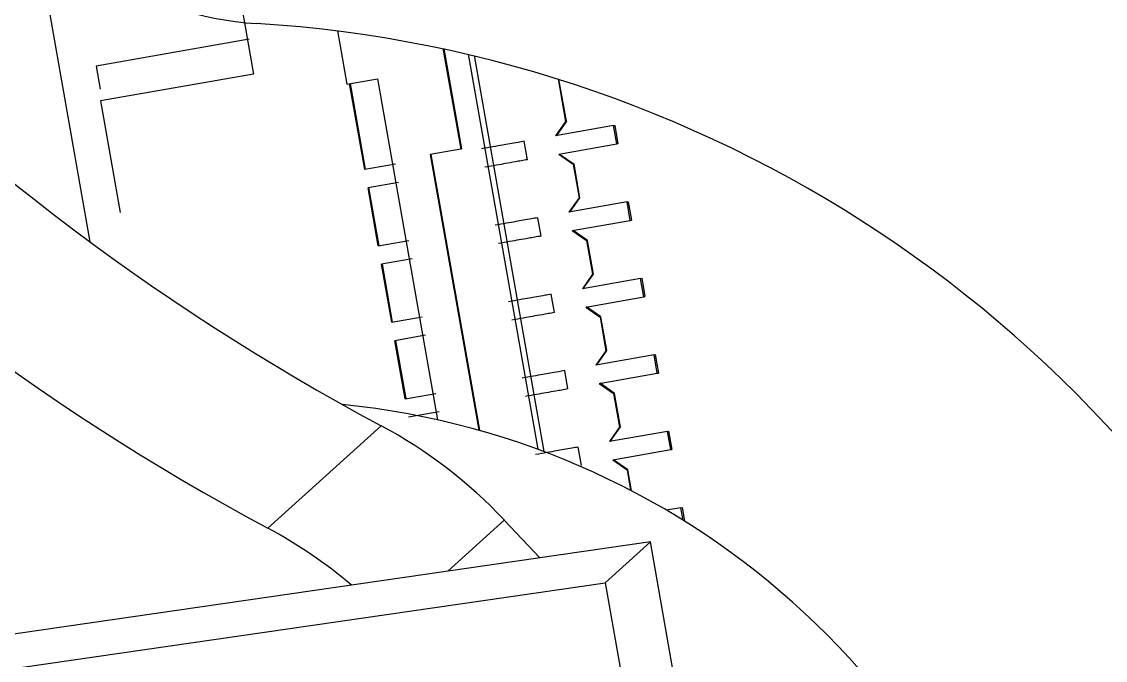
# Model space of a CAD drawing. Header units: millimetres. Extents: x -294 to 2792, y 5 to 1659.
# Drawn here: x 715.526 to 716.922, y 563.897 to 564.72 of the extents above; entities that cross this region are included whole.
import ezdxf

# ---------------------------------------------------------------- set-up
doc = ezdxf.new("R2010")
doc.units = ezdxf.units.MM
doc.layers.get('0').update_dxf_attribs({"lineweight": 18})

msp = doc.modelspace()

# ---------------------------------------------------------------- linework, layer by layer
at = {"color": 7, "linetype": 'Continuous', "lineweight": 25}
for p, q in [((715.6147, 564.4363), (715.5539, 564.7813)), ((715.8089, 564.7433), (715.8249, 564.6527)), ((715.933, 564.7084), (715.9451, 564.6397)), ((715.8193, 564.6974), (715.6224, 564.6627)), ((716.0689, 564.6856), (716.0918, 564.5559)), ((716.0701, 564.6854), (716.0929, 564.5561)), ((716.1916, 564.1692), (716.1018, 564.6783)), ((716.109, 564.6766), (716.1989, 564.1664)), ((715.6224, 564.6627), (715.6276, 564.6332)), ((715.8249, 564.6527), (715.628, 564.618)), ((715.9451, 564.6397), (715.9845, 564.6466)), ((715.9683, 564.5297), (715.9488, 564.6403)), ((715.9694, 564.5299), (715.9499, 564.6405)), ((715.9845, 564.6466), (716.0619, 564.2073)), ((716.2172, 564.6466), (716.2269, 564.5916)), ((716.228, 564.5918), (716.2184, 564.6462)), ((715.628, 564.618), (715.6534, 564.4742)), ((716.2269, 564.5916), (716.214, 564.5731)), ((716.2888, 564.5862), (716.214, 564.5731)), ((716.228, 564.5918), (716.2151, 564.5733)), ((716.2269, 564.5916), (716.228, 564.5918)), ((716.2888, 564.5862), (716.2902, 564.5865)), ((716.2929, 564.5626), (716.2888, 564.5862)), ((716.2902, 564.5865), (716.2944, 564.5629)), ((716.1779, 564.5423), (716.1738, 564.566)), ((716.0918, 564.5559), (716.0524, 564.5489)), ((716.0929, 564.5561), (716.0918, 564.5559)), ((716.2181, 564.5494), (716.2929, 564.5626)), ((716.2944, 564.5629), (716.2929, 564.5626)), ((716.0524, 564.5489), (716.115, 564.194)), ((716.0535, 564.5491), (716.1162, 564.1936)), ((716.2181, 564.5494), (716.2367, 564.5364)), ((716.2192, 564.5496), (716.2378, 564.5366)), ((716.0077, 564.5367), (715.9683, 564.5297)), ((716.2378, 564.5366), (716.2367, 564.5364)), ((716.2367, 564.5364), (716.2443, 564.4931)), ((716.2454, 564.4933), (716.2378, 564.5366)), ((716.0118, 564.513), (715.9725, 564.5061)), ((715.9857, 564.4313), (715.9725, 564.5061)), ((715.9868, 564.4315), (715.9736, 564.5063)), ((716.2443, 564.4931), (716.2313, 564.4746)), ((716.3061, 564.4878), (716.2313, 564.4746)), ((716.2324, 564.4748), (716.2454, 564.4933)), ((716.2443, 564.4931), (716.2454, 564.4933)), ((716.3061, 564.4878), (716.3076, 564.488)), ((716.3103, 564.4641), (716.3061, 564.4878)), ((716.3076, 564.488), (716.3118, 564.4644)), ((716.1953, 564.4439), (716.1911, 564.4675)), ((716.2355, 564.4509), (716.3103, 564.4641)), ((716.3103, 564.4641), (716.3118, 564.4644)), ((716.2355, 564.4509), (716.254, 564.438)), ((716.2551, 564.4382), (716.2366, 564.4511)), ((715.9857, 564.4313), (716.025, 564.4382)), ((716.2551, 564.4382), (716.254, 564.438)), ((716.254, 564.438), (716.2617, 564.3946)), ((716.2628, 564.3948), (716.2551, 564.4382)), ((716.0292, 564.4146), (715.9898, 564.4076)), ((716.003, 564.3328), (715.9898, 564.4076)), ((716.0041, 564.333), (715.9909, 564.4078)), ((716.2617, 564.3946), (716.2487, 564.3761)), ((716.3235, 564.3893), (716.2487, 564.3761)), ((716.2498, 564.3763), (716.2628, 564.3948)), ((716.2617, 564.3946), (716.2628, 564.3948)), ((716.3235, 564.3893), (716.325, 564.3895)), ((716.3277, 564.3656), (716.3235, 564.3893)), ((716.325, 564.3895), (716.3291, 564.3659)), ((716.2127, 564.3454), (716.2085, 564.369)), ((716.2529, 564.3525), (716.3277, 564.3656)), ((716.3277, 564.3656), (716.3291, 564.3659)), ((716.2529, 564.3525), (716.2714, 564.3395)), ((716.2725, 564.3397), (716.254, 564.3527)), ((716.003, 564.3328), (716.0424, 564.3397)), ((716.2725, 564.3397), (716.2714, 564.3395)), ((716.2714, 564.3395), (716.279, 564.2961)), ((716.2801, 564.2963), (716.2725, 564.3397)), ((716.0466, 564.3161), (716.0072, 564.3091)), ((716.0204, 564.2343), (716.0072, 564.3091)), ((716.0215, 564.2345), (716.0083, 564.3093)), ((716.279, 564.2961), (716.2661, 564.2776)), ((716.3409, 564.2908), (716.2661, 564.2776)), ((716.2672, 564.2778), (716.2801, 564.2963)), ((716.279, 564.2961), (716.2801, 564.2963)), ((716.3409, 564.2908), (716.3423, 564.2911)), ((716.345, 564.2672), (716.3409, 564.2908)), ((716.3423, 564.2911), (716.3465, 564.2674)), ((716.23, 564.2469), (716.2259, 564.2705)), ((716.2702, 564.254), (716.345, 564.2672)), ((716.345, 564.2672), (716.3465, 564.2674)), ((716.2702, 564.254), (716.2888, 564.241)), ((716.2899, 564.2412), (716.2713, 564.2542)), ((716.0204, 564.2343), (716.0598, 564.2412)), ((716.2899, 564.2412), (716.2888, 564.241)), ((716.2888, 564.241), (716.2964, 564.1977)), ((716.2975, 564.1979), (716.2899, 564.2412)), ((716.0639, 564.2176), (716.0246, 564.2107)), ((715.8433, 564.0676), (715.9895, 564.1994)), ((716.2964, 564.1977), (716.2834, 564.1791)), ((716.3582, 564.1923), (716.2834, 564.1791)), ((716.2845, 564.1793), (716.2975, 564.1979)), ((716.2964, 564.1977), (716.2975, 564.1979)), ((716.3582, 564.1923), (716.3597, 564.1926)), ((716.3624, 564.1687), (716.3582, 564.1923)), ((716.3597, 564.1926), (716.3639, 564.1689)), ((716.2474, 564.1484), (716.2432, 564.172)), ((716.2876, 564.1555), (716.3624, 564.1687)), ((716.3624, 564.1687), (716.3639, 564.1689)), ((716.2876, 564.1555), (716.3061, 564.1425)), ((716.3072, 564.1427), (716.2887, 564.1557)), ((716.3072, 564.1427), (716.3061, 564.1425)), ((716.3061, 564.1425), (716.3107, 564.1163)), ((716.312, 564.1156), (716.3072, 564.1427)), ((716.3756, 564.0938), (716.3569, 564.0906)), ((716.3756, 564.0938), (716.3771, 564.0941)), ((716.3785, 564.0775), (716.3756, 564.0938)), ((716.3771, 564.0941), (716.3802, 564.0764)), ((716.0751, 564.0121), (716.148, 564.0779)), ((716.1936, 564.0293), (716.148, 564.0779)), ((716.3365, 564.0501), (714.6515, 563.8053)), ((716.3365, 564.0501), (716.278, 563.9973)), ((716.5942, 562.5737), (716.3365, 564.0501)), ((714.743, 563.7743), (716.278, 563.9973)), ((716.278, 563.9973), (716.5387, 562.5034))]:
    msp.add_line(p, q, dxfattribs=at)
for centre, radius, start, end in [((717.4481, 566.9224), 3.0891, 204.5955, 241.8236), ((717.3019, 566.7906), 3.0891, 204.5955, 241.8236), ((715.8525, 565.1203), 0.4032, 235.3549, 266.6411), ((715.7274, 563.0864), 1.6346, 24.4781, 86.4393), ((715.8385, 563.2088), 1.0229, 9.9387, 84.3166), ((715.6984, 563.6557), 0.6168, 43.1953, 61.8366), ((715.5528, 563.5247), 0.6157, 49.6713, 61.8454)]:
    msp.add_arc(centre, radius, start, end, dxfattribs=at)
for points, knots in [([(716.1738, 564.566), (716.1711, 564.5655), (716.1601, 564.5636), (716.1473, 564.5613), (716.1341, 564.559), (716.1239, 564.5572), (716.1188, 564.5563)], [0, 0, 0, 0, 0.00682347, 0.02785425, 0.04186193, 0.05577493, 0.05577493, 0.05577493, 0.05577493]), ([(716.1779, 564.5423), (716.1752, 564.5419), (716.1697, 564.5409), (716.1598, 564.5391), (716.1496, 564.5373), (716.1382, 564.5353), (716.1281, 564.5335), (716.123, 564.5326)], [0, 0, 0, 0, 0.00687448, 0.01407149, 0.0279138, 0.0418916, 0.05577493, 0.05577493, 0.05577493, 0.05577493]), ([(716.1911, 564.4675), (716.1884, 564.467), (716.1775, 564.4651), (716.1647, 564.4628), (716.1514, 564.4605), (716.1413, 564.4587), (716.1362, 564.4578)], [0, 0, 0, 0, 0.00682347, 0.02785425, 0.04186193, 0.05577493, 0.05577493, 0.05577493, 0.05577493]), ([(716.1953, 564.4439), (716.1926, 564.4434), (716.187, 564.4424), (716.1772, 564.4407), (716.1669, 564.4389), (716.1556, 564.4369), (716.1454, 564.4351), (716.1404, 564.4342)], [0, 0, 0, 0, 0.00687448, 0.01407149, 0.0279138, 0.0418916, 0.05577493, 0.05577493, 0.05577493, 0.05577493]), ([(716.2085, 564.369), (716.2058, 564.3685), (716.1948, 564.3666), (716.182, 564.3643), (716.1688, 564.362), (716.1586, 564.3602), (716.1536, 564.3593)], [0, 0, 0, 0, 0.00682347, 0.02785425, 0.04186193, 0.05577493, 0.05577493, 0.05577493, 0.05577493]), ([(716.2127, 564.3454), (716.2099, 564.3449), (716.2044, 564.3439), (716.1946, 564.3422), (716.1843, 564.3404), (716.173, 564.3384), (716.1628, 564.3366), (716.1577, 564.3357)], [0, 0, 0, 0, 0.00687448, 0.01407149, 0.0279138, 0.0418916, 0.05577493, 0.05577493, 0.05577493, 0.05577493]), ([(716.2259, 564.2705), (716.2232, 564.2701), (716.2122, 564.2681), (716.1994, 564.2659), (716.1862, 564.2635), (716.176, 564.2617), (716.1709, 564.2608)], [0, 0, 0, 0, 0.00682347, 0.02785425, 0.04186193, 0.05577493, 0.05577493, 0.05577493, 0.05577493]), ([(716.23, 564.2469), (716.2273, 564.2464), (716.2218, 564.2454), (716.2119, 564.2437), (716.2017, 564.2419), (716.1903, 564.2399), (716.1802, 564.2381), (716.1751, 564.2372)], [0, 0, 0, 0, 0.00687448, 0.01407149, 0.0279138, 0.0418916, 0.05577493, 0.05577493, 0.05577493, 0.05577493]), ([(716.2432, 564.172), (716.2405, 564.1716), (716.2296, 564.1696), (716.2168, 564.1674), (716.2035, 564.165), (716.1934, 564.1633), (716.1883, 564.1624)], [0, 0, 0, 0, 0.00682347, 0.02785425, 0.04186193, 0.05577493, 0.05577493, 0.05577493, 0.05577493])]:
    msp.add_open_spline(points, degree=3, knots=knots, dxfattribs=at)

doc.saveas('drawing.dxf')
